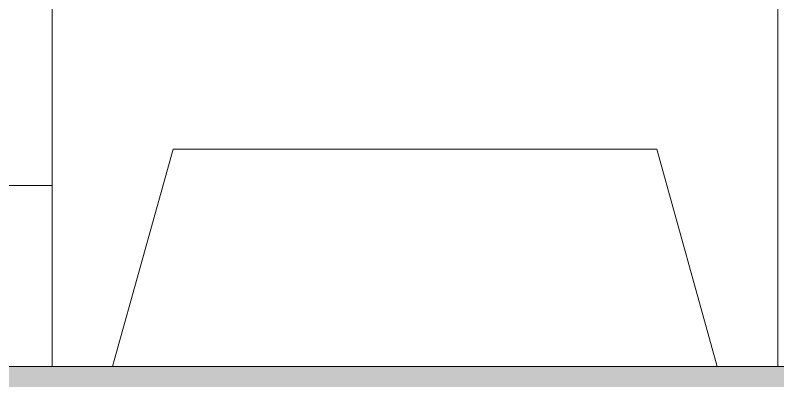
# Model space of a CAD drawing. Header units: millimetres. Extents: x 3162 to 221128, y -144913 to 11496.
# Drawn here: x 211162 to 211792, y -17714 to -17411 of the extents above; entities that cross this region are included whole.
import ezdxf

# ---------------------------------------------------------------- set-up
doc = ezdxf.new("R2010")
doc.units = ezdxf.units.MM
doc.header["$LTSCALE"] = 10
doc.linetypes.add('DASHED2', pattern=[0.375, 0.25, -0.125])
for name, color, linetype, lineweight in [('Contour【轮廓线】', 94, 'Continuous', 0), ('FC-Hatch【平面填充】', 250, 'Continuous', 0), ('FF-【活动成品家具】', 51, 'Continuous', 0), ('Finish【完成面】', 2, 'Continuous', 0), ('Wall【立面墙】', 252, 'Continuous', 0)]:
    doc.layers.add(name, color=color, linetype=linetype, lineweight=lineweight)

# ---------------------------------------------------------------- blocks, each defined once
blk = doc.blocks.new('海龙_05144481')
at = {"linetype": 'DASHED2', "ltscale": 200}
for p, q in [((-300, 184.44), (-300, -265.56)), ((300, 184.44), (300, -265.56)), ((-250, -265.56), (-200, -85.56)), ((-200, -85.56), (200, -85.56)), ((250, -265.56), (200, -85.56))]:
    blk.add_line(p, q, dxfattribs=at)

msp = doc.modelspace()

# ---------------------------------------------------------------- hatches: boundary and pattern name
at = {"layer": 'FC-Hatch【平面填充】'}
h = msp.add_hatch(dxfattribs=at)
h.set_pattern_fill('钢筋混凝土', color=256, scale=50, angle=180, style=0, pattern_type=2)
h.set_pattern_definition([(225, (110819.52, 0), (35.35534, -35.35534), []), (230, (110819.52, 0), (-71.726018, 6.275218), [7.5, -82.5]), (175, (110819.52, 0), (13.87511, -75.21923), [6, -66]), (280.4514, (110813.54, 0.52), (-57.85092, -68.94393), [6.374, -70.1142]), (226.1842, (110819.52, -20), (-106.72409, 16.55189), [11.25, -123.75]), (276.6356, (110810.63, -18.62), (-93.46626, -97.41178), [9.56105, -105.1713]), (171.1842, (110819.52, -20), (-93.46618, -97.41189), [9, -99]), (201, (110809.52, -15), (-59.690703, 40.261893), [7.5, -82.5]), (146, (110809.52, -15), (-24.33156, -72.515006), [6, -66]), (251.4514, (110804.546, -11.645), (-84.022234, -32.253037), [6.374, -70.1142]), (217.5, (110819.52, 0), (-1.2159855, -33.2893854), [0.5, -65.2, 0.5, -67, 0.5, -66.25]), (187.5, (110819.52, 0), (-26.306954, -39.441171), [0.5, -38.2, 0.5, -63.7, 0.5, -25.25]), (147.5, (110841.82, -3e-15), (-53.3822436, 2.255487), [0.5, -25, 0.5, -78, 0.5, -103.5]), (137.5, (110851.82, -4e-15), (-58.318617, -10.010498), [0.5, -32.5, 0.5, -51.8, 0.5, -73.5])])
h.paths.add_polyline_path([(207634.63, -17802.25), (207634.63, -17702.25), (212654.63, -17702.25), (212654.63, -17802.25)])

# ---------------------------------------------------------------- linework, layer by layer
at = {"layer": 'Contour【轮廓线】'}
msp.add_line((211079.63, -17552.25), (211192.13, -17552.25), dxfattribs=at)
at = {"layer": 'Finish【完成面】'}
msp.add_line((207934.63, -17702.25), (212484.63, -17702.25), dxfattribs=at)
at = {"layer": 'Wall【立面墙】'}
msp.add_lwpolyline([(207634.63, -17702.25), (207634.63, -17702.25), (212654.63, -17702.25), (212654.63, -17702.25)], close=True, dxfattribs=at)

# ---------------------------------------------------------------- block references
at = {"layer": 'FF-【活动成品家具】', "xscale": -1}
msp.add_blockref('海龙_05144481', (211492.13, -17436.69), dxfattribs=at)

doc.saveas('drawing.dxf')
